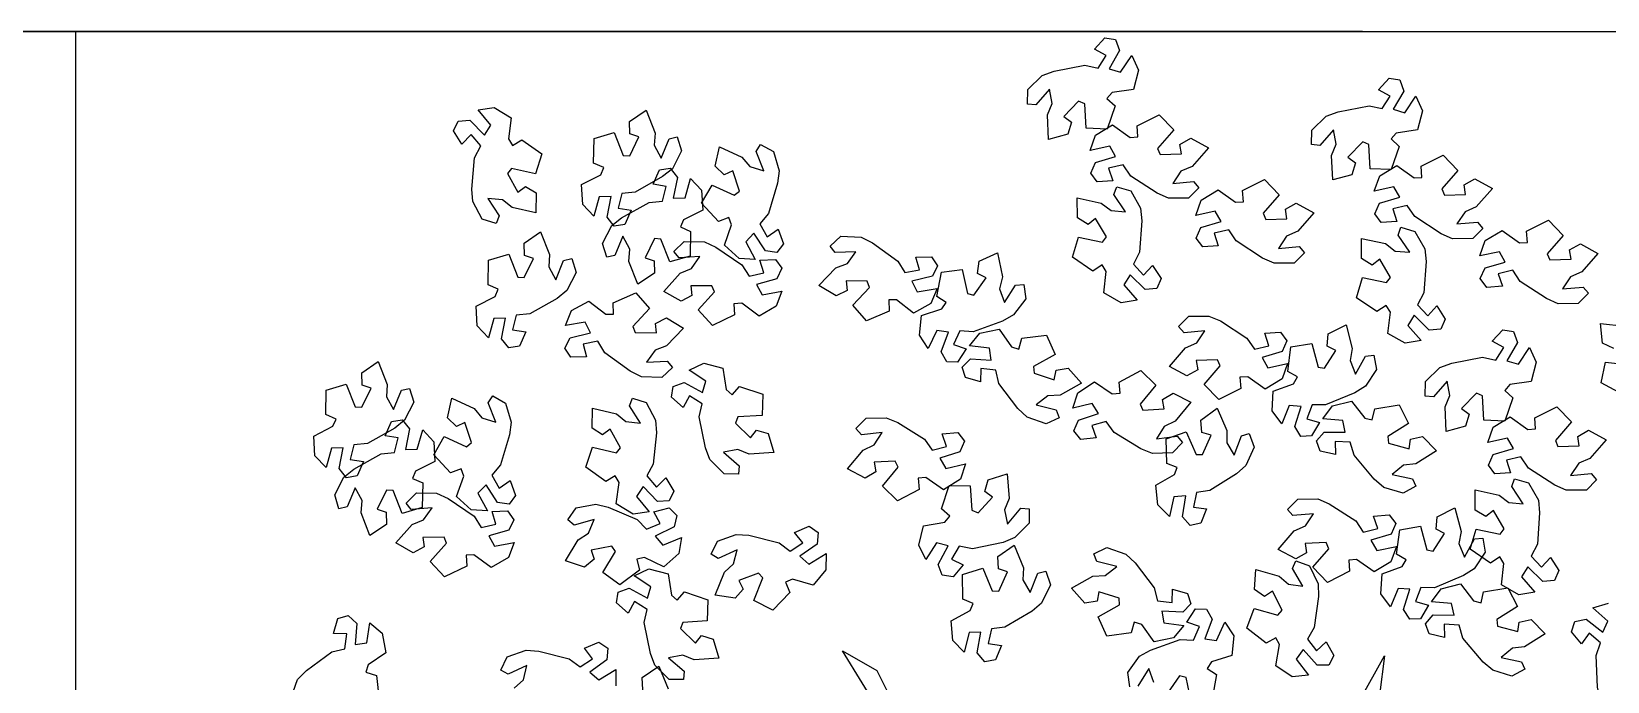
# Model space of a CAD drawing. Header units: millimetres. Extents: x 2004 to 9033, y -135 to 5682.
# Drawn here: x 6101.5 to 6346.5, y 4781.3 to 4882.3 of the extents above; entities that cross this region are included whole.
import ezdxf

# ---------------------------------------------------------------- set-up
doc = ezdxf.new("R2010")
doc.units = ezdxf.units.MM
doc.layers.add('alberi', color=74, linetype='Continuous')

msp = doc.modelspace()

# ---------------------------------------------------------------- linework, layer by layer
for p, q in [((5308.4, 4882.31), (7308.4, 4882.31)), ((6158.4, 4882.31), (5658.4, 4882.31)), ((6308.4, 4882.31), (5808.4, 4882.31)), ((6208.4, 4882.31), (6108.4, 4882.31)), ((6308.4, 4882.31), (6208.4, 4882.31)), ((6308.4, 4882.31), (6458.4, 4882.31))]:
    msp.add_line(p, q)
msp.add_lwpolyline([(6458.4, 4582.31), (6458.4, 4507.31), (6108.4, 4507.31), (6108.4, 4882.31)])
at = {"layer": 'alberi'}
for points in [[(6256.39, 4873.27), (6258.62, 4875.45), (6260.46, 4876.14), (6265.26, 4877.06), (6267.3, 4876.62), (6268.56, 4878.58), (6266.74, 4879.54), (6268.37, 4881.35), (6270.03, 4881.07), (6270.66, 4879.37), (6270.66, 4879.37), (6269.04, 4876.52), (6270.81, 4875.99), (6272.55, 4878.58), (6273.59, 4876.29), (6272.8, 4873.31), (6269.5, 4872.82), (6268.68, 4871.92), (6269.98, 4870.76), (6269.98, 4870.76), (6268.7, 4867.15), (6265.43, 4867.26), (6265.23, 4871.07), (6264.28, 4871.46), (6261.98, 4869.1), (6263.16, 4868.2), (6262.62, 4866.36), (6259.62, 4865.53), (6259.42, 4869.34), (6260.15, 4871.1), (6259.74, 4873.34), (6257.63, 4870.9), (6256.35, 4871.02)], [(6300.56, 4866.97), (6302.79, 4869.15), (6304.63, 4869.84), (6309.43, 4870.76), (6311.47, 4870.32), (6312.73, 4872.28), (6310.91, 4873.23), (6312.54, 4875.04), (6314.2, 4874.77), (6314.82, 4873.06), (6314.82, 4873.06), (6313.2, 4870.22), (6314.98, 4869.69), (6316.72, 4872.28), (6317.76, 4869.99), (6316.97, 4867.01), (6313.66, 4866.51), (6312.85, 4865.61), (6314.14, 4864.45), (6314.14, 4864.45), (6312.87, 4860.84), (6309.6, 4860.96), (6309.4, 4864.76), (6308.45, 4865.15), (6306.15, 4862.8), (6307.33, 4861.9), (6306.78, 4860.05), (6303.78, 4859.23), (6303.59, 4863.03), (6304.32, 4864.8), (6303.91, 4867.03), (6301.8, 4864.6), (6300.51, 4864.72)], [(6171.57, 4853.13), (6170.09, 4855.87), (6169.93, 4857.82), (6170.37, 4862.69), (6171.36, 4864.53), (6169.82, 4866.28), (6168.4, 4864.8), (6167.11, 4866.86), (6167.83, 4868.38), (6169.64, 4868.51), (6169.64, 4868.51), (6171.93, 4866.18), (6172.92, 4867.74), (6170.91, 4870.12), (6173.4, 4870.49), (6176.05, 4868.91), (6175.62, 4865.6), (6176.26, 4864.57), (6177.73, 4865.49), (6177.73, 4865.49), (6180.85, 4863.28), (6179.84, 4860.16), (6176.13, 4861.01), (6175.49, 4860.21), (6177.12, 4857.35), (6178.31, 4858.24), (6179.93, 4857.21), (6179.9, 4854.1), (6176.19, 4854.95), (6174.69, 4856.14), (6172.43, 4856.36), (6174.19, 4853.66), (6173.73, 4852.46)], [(6202.55, 4863.76), (6201.13, 4860.98), (6199.61, 4859.75), (6195.35, 4857.35), (6193.27, 4857.13), (6192.7, 4854.87), (6194.73, 4854.54), (6193.75, 4852.3), (6192.09, 4852.04), (6190.96, 4853.46), (6190.96, 4853.46), (6191.59, 4856.67), (6189.74, 4856.61), (6188.91, 4853.6), (6187.2, 4855.44), (6187, 4858.52), (6189.98, 4860.04), (6190.47, 4861.15), (6188.87, 4861.84), (6188.87, 4861.84), (6188.94, 4865.67), (6192.08, 4866.59), (6193.47, 4863.05), (6194.5, 4862.98), (6195.93, 4865.94), (6194.53, 4866.42), (6194.46, 4868.34), (6197.05, 4870.08), (6198.44, 4866.53), (6198.3, 4864.63), (6199.4, 4862.64), (6200.63, 4865.61), (6201.88, 4865.91)], [(6281.39, 4856.41), (6278.27, 4856.39), (6276.47, 4857.17), (6272.38, 4859.84), (6271.22, 4861.58), (6268.95, 4861.05), (6269.59, 4859.09), (6267.16, 4858.93), (6266.16, 4860.28), (6266.9, 4861.94), (6266.9, 4861.94), (6270.03, 4862.86), (6269.13, 4864.47), (6266.08, 4863.81), (6266.92, 4866.19), (6269.56, 4867.78), (6272.28, 4865.84), (6273.49, 4865.92), (6273.36, 4867.66), (6273.36, 4867.66), (6276.79, 4869.37), (6279.06, 4867.01), (6276.57, 4864.14), (6276.97, 4863.2), (6280.27, 4863.29), (6280.04, 4864.76), (6281.72, 4865.71), (6284.45, 4864.22), (6281.95, 4861.34), (6280.19, 4860.58), (6278.94, 4858.69), (6282.15, 4858.98), (6282.99, 4858)], [(6216.82, 4863.65), (6217.71, 4860.66), (6217.47, 4858.71), (6216.05, 4854.03), (6214.71, 4852.43), (6215.86, 4850.41), (6217.55, 4851.57), (6218.39, 4849.29), (6217.38, 4847.95), (6215.58, 4848.19), (6215.58, 4848.19), (6213.81, 4850.94), (6212.52, 4849.62), (6214, 4846.88), (6211.49, 4847.02), (6209.22, 4849.1), (6210.32, 4852.26), (6209.9, 4853.4), (6208.27, 4852.79), (6208.27, 4852.79), (6205.67, 4855.6), (6207.29, 4858.44), (6210.75, 4856.85), (6211.54, 4857.51), (6210.53, 4860.64), (6209.18, 4860.02), (6207.8, 4861.36), (6208.47, 4864.39), (6211.93, 4862.8), (6213.15, 4861.33), (6215.32, 4860.65), (6214.14, 4863.66), (6214.84, 4864.74)], [(6325.55, 4850.11), (6322.43, 4850.09), (6320.64, 4850.87), (6316.54, 4853.54), (6315.38, 4855.28), (6313.12, 4854.74), (6313.76, 4852.79), (6311.33, 4852.62), (6310.33, 4853.97), (6311.06, 4855.63), (6311.06, 4855.63), (6314.2, 4856.55), (6313.29, 4858.17), (6310.25, 4857.51), (6311.09, 4859.89), (6313.73, 4861.48), (6316.45, 4859.54), (6317.66, 4859.62), (6317.53, 4861.35), (6317.53, 4861.35), (6320.96, 4863.06), (6323.23, 4860.71), (6320.73, 4857.83), (6321.14, 4856.89), (6324.43, 4856.99), (6324.21, 4858.45), (6325.88, 4859.4), (6328.61, 4857.91), (6326.11, 4855.04), (6324.36, 4854.28), (6323.1, 4852.39), (6326.31, 4852.67), (6327.15, 4851.7)], [(6190.27, 4849.36), (6191.7, 4852.13), (6193.23, 4853.36), (6197.5, 4855.74), (6199.57, 4855.96), (6200.15, 4858.22), (6198.12, 4858.56), (6199.11, 4860.78), (6200.77, 4861.05), (6201.9, 4859.62), (6201.9, 4859.62), (6201.25, 4856.42), (6203.1, 4856.47), (6203.94, 4859.47), (6205.65, 4857.62), (6205.84, 4854.54), (6202.85, 4853.04), (6202.36, 4851.93), (6203.95, 4851.24), (6203.95, 4851.24), (6203.88, 4847.41), (6200.73, 4846.49), (6199.35, 4850.04), (6198.33, 4850.11), (6196.88, 4847.15), (6198.28, 4846.67), (6198.34, 4844.75), (6195.75, 4843.03), (6194.37, 4846.57), (6194.51, 4848.48), (6193.42, 4850.47), (6192.18, 4847.5), (6190.93, 4847.21)], [(6297.79, 4846.32), (6294.67, 4846.3), (6292.87, 4847.08), (6288.78, 4849.76), (6287.62, 4851.5), (6285.35, 4850.96), (6286, 4849.01), (6283.57, 4848.84), (6282.56, 4850.19), (6283.3, 4851.85), (6283.3, 4851.85), (6286.44, 4852.77), (6285.53, 4854.38), (6282.48, 4853.73), (6283.32, 4856.1), (6285.96, 4857.7), (6288.68, 4855.76), (6289.9, 4855.84), (6289.77, 4857.57), (6289.77, 4857.57), (6293.19, 4859.28), (6295.47, 4856.93), (6292.97, 4854.05), (6293.38, 4853.11), (6296.67, 4853.21), (6296.45, 4854.67), (6298.12, 4855.62), (6300.85, 4854.13), (6298.35, 4851.26), (6296.6, 4850.49), (6295.34, 4848.6), (6298.55, 4848.89), (6299.39, 4847.91)], [(6272.39, 4857.55), (6273.92, 4854.83), (6274.12, 4852.88), (6273.77, 4848.01), (6272.82, 4846.15), (6274.39, 4844.43), (6275.78, 4845.94), (6277.11, 4843.9), (6276.42, 4842.36), (6274.61, 4842.2), (6274.61, 4842.2), (6272.28, 4844.5), (6271.31, 4842.92), (6273.37, 4840.57), (6270.88, 4840.15), (6268.21, 4841.68), (6268.58, 4845), (6267.92, 4846.02), (6266.47, 4845.07), (6266.47, 4845.07), (6263.31, 4847.23), (6264.26, 4850.36), (6267.99, 4849.58), (6268.61, 4850.39), (6266.92, 4853.22), (6265.75, 4852.32), (6264.11, 4853.32), (6264.08, 4856.43), (6267.81, 4855.64), (6269.33, 4854.48), (6271.59, 4854.3), (6269.78, 4856.96), (6270.22, 4858.17)], [(6316.56, 4851.24), (6318.09, 4848.53), (6318.29, 4846.58), (6317.94, 4841.7), (6316.99, 4839.84), (6318.56, 4838.12), (6319.95, 4839.64), (6321.28, 4837.59), (6320.59, 4836.06), (6318.78, 4835.9), (6318.78, 4835.9), (6316.45, 4838.19), (6315.48, 4836.61), (6317.54, 4834.27), (6315.05, 4833.85), (6312.37, 4835.38), (6312.75, 4838.7), (6312.09, 4839.72), (6310.63, 4838.77), (6310.63, 4838.77), (6307.47, 4840.93), (6308.43, 4844.06), (6312.15, 4843.28), (6312.77, 4844.09), (6311.09, 4846.92), (6309.92, 4846.01), (6308.28, 4847.01), (6308.25, 4850.12), (6311.98, 4849.34), (6313.49, 4848.17), (6315.76, 4847.99), (6313.95, 4850.66), (6314.39, 4851.87)], [(6341.96, 4840.02), (6338.84, 4840), (6337.04, 4840.78), (6332.95, 4843.45), (6331.79, 4845.19), (6329.52, 4844.65), (6330.16, 4842.7), (6327.74, 4842.54), (6326.73, 4843.89), (6327.47, 4845.55), (6327.47, 4845.55), (6330.61, 4846.47), (6329.7, 4848.08), (6326.65, 4847.42), (6327.49, 4849.8), (6330.13, 4851.39), (6332.85, 4849.45), (6334.06, 4849.53), (6333.94, 4851.27), (6333.94, 4851.27), (6337.36, 4852.98), (6339.64, 4850.62), (6337.14, 4847.75), (6337.55, 4846.81), (6340.84, 4846.9), (6340.62, 4848.37), (6342.29, 4849.32), (6345.02, 4847.82), (6342.52, 4844.95), (6340.77, 4844.19), (6339.51, 4842.3), (6342.72, 4842.58), (6343.56, 4841.61)], [(6186.15, 4844.84), (6184.72, 4842.07), (6183.2, 4840.83), (6178.94, 4838.44), (6176.86, 4838.21), (6176.29, 4835.95), (6178.32, 4835.62), (6177.35, 4833.39), (6175.68, 4833.13), (6174.55, 4834.54), (6174.55, 4834.54), (6175.19, 4837.75), (6173.34, 4837.69), (6172.51, 4834.69), (6170.79, 4836.53), (6170.6, 4839.61), (6173.58, 4841.12), (6174.06, 4842.24), (6172.47, 4842.92), (6172.47, 4842.92), (6172.53, 4846.75), (6175.67, 4847.68), (6177.07, 4844.14), (6178.09, 4844.07), (6179.53, 4847.03), (6178.12, 4847.51), (6178.06, 4849.43), (6180.64, 4851.16), (6182.03, 4847.62), (6181.9, 4845.71), (6182.99, 4843.72), (6184.22, 4846.7), (6185.48, 4847)], [(6202.98, 4849.66), (6206.1, 4849.62), (6207.89, 4848.81), (6211.93, 4846.06), (6213.06, 4844.3), (6215.33, 4844.79), (6214.72, 4846.76), (6217.16, 4846.88), (6218.14, 4845.51), (6217.37, 4843.86), (6217.37, 4843.86), (6214.21, 4843), (6215.09, 4841.37), (6218.15, 4841.97), (6217.27, 4839.61), (6214.6, 4838.07), (6211.91, 4840.06), (6210.7, 4840), (6210.8, 4838.26), (6210.8, 4838.26), (6207.34, 4836.62), (6205.11, 4839.02), (6207.66, 4841.84), (6207.27, 4842.79), (6203.98, 4842.76), (6204.17, 4841.29), (6202.48, 4840.37), (6199.78, 4841.91), (6202.33, 4844.74), (6204.1, 4845.47), (6205.39, 4847.33), (6202.18, 4847.11), (6201.35, 4848.1)], [(6227.33, 4850.47), (6230.45, 4850.34), (6232.21, 4849.48), (6236.17, 4846.62), (6237.25, 4844.83), (6239.54, 4845.26), (6238.99, 4847.24), (6241.42, 4847.29), (6242.36, 4845.89), (6241.55, 4844.27), (6241.55, 4844.27), (6238.37, 4843.5), (6239.2, 4841.85), (6242.28, 4842.36), (6241.32, 4840.02), (6238.61, 4838.55), (6235.99, 4840.62), (6234.77, 4840.6), (6234.82, 4838.86), (6234.82, 4838.86), (6231.32, 4837.31), (6229.16, 4839.77), (6231.79, 4842.53), (6231.42, 4843.48), (6228.13, 4843.54), (6228.28, 4842.07), (6226.57, 4841.2), (6223.91, 4842.82), (6226.54, 4845.57), (6228.33, 4846.25), (6229.67, 4848.08), (6226.45, 4847.94), (6225.66, 4848.96)], [(6256.05, 4840.75), (6254.18, 4838.25), (6252.47, 4837.28), (6247.87, 4835.63), (6245.79, 4835.76), (6244.85, 4833.63), (6246.79, 4832.96), (6245.46, 4830.92), (6243.77, 4830.94), (6242.9, 4832.53), (6242.9, 4832.53), (6244.06, 4835.59), (6242.22, 4835.84), (6240.91, 4833.01), (6239.52, 4835.11), (6239.84, 4838.18), (6243.03, 4839.18), (6243.7, 4840.19), (6242.24, 4841.14), (6242.24, 4841.14), (6242.94, 4844.9), (6246.19, 4845.29), (6246.98, 4841.56), (6247.97, 4841.32), (6249.89, 4844.01), (6248.58, 4844.71), (6248.84, 4846.62), (6251.67, 4847.9), (6252.45, 4844.17), (6252, 4842.31), (6252.75, 4840.17), (6254.46, 4842.9), (6255.75, 4842.98)], [(6199.46, 4828.54), (6196.34, 4828.65), (6194.58, 4829.51), (6190.6, 4832.36), (6189.52, 4834.15), (6187.23, 4833.71), (6187.79, 4831.73), (6185.36, 4831.67), (6184.41, 4833.06), (6185.22, 4834.69), (6185.22, 4834.69), (6188.39, 4835.47), (6187.56, 4837.12), (6184.48, 4836.6), (6185.43, 4838.93), (6188.13, 4840.41), (6190.77, 4838.36), (6191.98, 4838.39), (6191.93, 4840.12), (6191.93, 4840.12), (6195.42, 4841.68), (6197.59, 4839.23), (6194.97, 4836.47), (6195.34, 4835.51), (6198.63, 4835.46), (6198.48, 4836.94), (6200.19, 4837.81), (6202.85, 4836.2), (6200.23, 4833.44), (6198.44, 4832.76), (6197.11, 4830.92), (6200.32, 4831.07), (6201.12, 4830.06)], [(6281.43, 4838.05), (6284.55, 4838.08), (6286.35, 4837.31), (6290.45, 4834.65), (6291.62, 4832.92), (6293.88, 4833.46), (6293.23, 4835.41), (6295.66, 4835.59), (6296.67, 4834.24), (6295.94, 4832.58), (6295.94, 4832.58), (6292.8, 4831.65), (6293.72, 4830.04), (6296.76, 4830.7), (6295.93, 4828.32), (6293.29, 4826.72), (6290.57, 4828.65), (6289.36, 4828.57), (6289.49, 4826.83), (6289.49, 4826.83), (6286.07, 4825.11), (6283.79, 4827.46), (6286.28, 4830.34), (6285.86, 4831.28), (6282.57, 4831.18), (6282.8, 4829.71), (6281.13, 4828.76), (6278.4, 4830.24), (6280.89, 4833.12), (6282.64, 4833.89), (6283.89, 4835.78), (6280.68, 4835.49), (6279.83, 4836.46)], [(6310.6, 4829.79), (6308.86, 4827.2), (6307.2, 4826.15), (6302.69, 4824.27), (6300.6, 4824.29), (6299.77, 4822.11), (6301.74, 4821.54), (6300.51, 4819.44), (6298.83, 4819.37), (6297.88, 4820.92), (6297.88, 4820.92), (6298.88, 4824.03), (6297.04, 4824.19), (6295.86, 4821.3), (6294.37, 4823.33), (6294.54, 4826.41), (6297.68, 4827.56), (6298.29, 4828.61), (6296.79, 4829.48), (6296.79, 4829.48), (6297.3, 4833.28), (6300.53, 4833.83), (6301.5, 4830.15), (6302.5, 4829.96), (6304.28, 4832.73), (6302.94, 4833.37), (6303.1, 4835.29), (6305.87, 4836.71), (6306.83, 4833.02), (6306.48, 4831.15), (6307.33, 4829.04), (6308.9, 4831.86), (6310.18, 4832)], [(6259.21, 4821.33), (6256.27, 4822.36), (6254.84, 4823.71), (6251.89, 4827.61), (6251.39, 4829.64), (6249.08, 4829.9), (6249.02, 4827.84), (6246.68, 4828.51), (6246.19, 4830.12), (6247.45, 4831.43), (6247.45, 4831.43), (6250.71, 4831.23), (6250.4, 4833.06), (6247.31, 4833.47), (6248.91, 4835.42), (6251.93, 4836.03), (6253.83, 4833.28), (6255, 4832.95), (6255.47, 4834.62), (6255.47, 4834.62), (6259.27, 4835.08), (6260.61, 4832.09), (6257.29, 4830.23), (6257.36, 4829.21), (6260.49, 4828.18), (6260.77, 4829.64), (6262.67, 4829.96), (6264.73, 4827.64), (6261.41, 4825.78), (6259.5, 4825.66), (6257.68, 4824.3), (6260.79, 4823.49), (6261.26, 4822.28)], [(6318.23, 4827.88), (6320.46, 4830.06), (6322.29, 4830.75), (6327.09, 4831.67), (6329.14, 4831.23), (6330.4, 4833.19), (6328.57, 4834.15), (6330.21, 4835.95), (6331.87, 4835.68), (6332.49, 4833.97), (6332.49, 4833.97), (6330.87, 4831.13), (6332.65, 4830.6), (6334.38, 4833.19), (6335.43, 4830.9), (6334.64, 4827.92), (6331.33, 4827.43), (6330.52, 4826.52), (6331.81, 4825.37), (6331.81, 4825.37), (6330.54, 4821.76), (6327.26, 4821.87), (6327.06, 4825.68), (6326.12, 4826.07), (6323.82, 4823.71), (6324.99, 4822.81), (6324.45, 4820.97), (6321.45, 4820.14), (6321.25, 4823.95), (6321.98, 4825.71), (6321.58, 4827.95), (6319.46, 4825.51), (6318.18, 4825.63)], [(6160.91, 4824.67), (6159.49, 4821.89), (6157.96, 4820.66), (6153.7, 4818.26), (6151.62, 4818.04), (6151.05, 4815.78), (6153.08, 4815.45), (6152.11, 4813.22), (6150.45, 4812.95), (6149.31, 4814.37), (6149.31, 4814.37), (6149.95, 4817.58), (6148.1, 4817.52), (6147.27, 4814.51), (6145.55, 4816.36), (6145.36, 4819.43), (6148.34, 4820.95), (6148.83, 4822.06), (6147.23, 4822.75), (6147.23, 4822.75), (6147.29, 4826.58), (6150.43, 4827.51), (6151.83, 4823.96), (6152.85, 4823.89), (6154.29, 4826.86), (6152.89, 4827.34), (6152.82, 4829.26), (6155.4, 4830.99), (6156.79, 4827.45), (6156.66, 4825.54), (6157.76, 4823.55), (6158.99, 4826.53), (6160.24, 4826.82)], [(6209.17, 4813.55), (6206.97, 4815.76), (6206.26, 4817.59), (6205.3, 4822.39), (6205.73, 4824.43), (6203.76, 4825.67), (6202.82, 4823.85), (6201, 4825.46), (6201.26, 4827.13), (6202.96, 4827.76), (6202.96, 4827.76), (6205.81, 4826.17), (6206.33, 4827.95), (6203.72, 4829.66), (6206.01, 4830.73), (6208.99, 4829.96), (6209.51, 4826.66), (6210.42, 4825.85), (6211.57, 4827.15), (6211.57, 4827.15), (6215.19, 4825.91), (6215.1, 4822.64), (6211.3, 4822.4), (6210.92, 4821.45), (6213.29, 4819.17), (6214.18, 4820.36), (6216.03, 4819.83), (6216.88, 4816.84), (6213.08, 4816.61), (6211.3, 4817.32), (6209.07, 4816.9), (6211.53, 4814.81), (6211.42, 4813.52)], [(6278.89, 4816.79), (6275.77, 4816.69), (6273.96, 4817.41), (6269.79, 4819.97), (6268.58, 4821.68), (6266.33, 4821.08), (6267.03, 4819.14), (6264.6, 4818.91), (6263.56, 4820.23), (6264.25, 4821.91), (6264.25, 4821.91), (6267.36, 4822.92), (6266.41, 4824.5), (6263.38, 4823.76), (6264.15, 4826.16), (6266.75, 4827.83), (6269.52, 4825.96), (6270.73, 4826.08), (6270.56, 4827.81), (6270.56, 4827.81), (6273.93, 4829.62), (6276.27, 4827.32), (6273.85, 4824.38), (6274.29, 4823.45), (6277.58, 4823.64), (6277.31, 4825.1), (6278.96, 4826.09), (6281.73, 4824.68), (6279.31, 4821.74), (6277.58, 4820.93), (6276.38, 4819), (6279.58, 4819.38), (6280.45, 4818.43)], [(6175.17, 4824.56), (6176.07, 4821.57), (6175.82, 4819.63), (6174.41, 4814.95), (6173.06, 4813.35), (6174.21, 4811.32), (6175.91, 4812.49), (6176.75, 4810.2), (6175.73, 4808.86), (6173.93, 4809.1), (6173.93, 4809.1), (6172.17, 4811.86), (6170.88, 4810.53), (6172.36, 4807.79), (6169.85, 4807.93), (6167.57, 4810.02), (6168.68, 4813.17), (6168.26, 4814.31), (6166.63, 4813.7), (6166.63, 4813.7), (6164.03, 4816.51), (6165.65, 4819.36), (6169.11, 4817.76), (6169.9, 4818.42), (6168.88, 4821.55), (6167.54, 4820.93), (6166.16, 4822.27), (6166.82, 4825.31), (6170.28, 4823.71), (6171.51, 4822.24), (6173.67, 4821.57), (6172.5, 4824.57), (6173.2, 4825.65)], [(6197.06, 4824.64), (6198.51, 4821.88), (6198.64, 4819.92), (6198.15, 4815.06), (6197.14, 4813.23), (6198.66, 4811.46), (6200.1, 4812.93), (6201.37, 4810.85), (6200.63, 4809.34), (6198.82, 4809.23), (6198.82, 4809.23), (6196.56, 4811.59), (6195.54, 4810.05), (6197.52, 4807.64), (6195.03, 4807.29), (6192.4, 4808.91), (6192.87, 4812.21), (6192.24, 4813.25), (6190.76, 4812.34), (6190.76, 4812.34), (6187.67, 4814.6), (6188.71, 4817.7), (6192.42, 4816.8), (6193.06, 4817.6), (6191.46, 4820.48), (6190.26, 4819.61), (6188.65, 4820.66), (6188.72, 4823.77), (6192.42, 4822.87), (6193.9, 4821.66), (6196.16, 4821.41), (6194.43, 4824.13), (6194.91, 4825.33)], [(6314.73, 4810.55), (6311.74, 4811.44), (6310.25, 4812.71), (6307.11, 4816.45), (6306.5, 4818.45), (6304.18, 4818.6), (6304.23, 4816.54), (6301.85, 4817.09), (6301.29, 4818.68), (6302.47, 4820.05), (6302.47, 4820.05), (6305.74, 4820.02), (6305.34, 4821.82), (6302.24, 4822.08), (6303.73, 4824.11), (6306.72, 4824.87), (6308.76, 4822.22), (6309.94, 4821.95), (6310.32, 4823.64), (6310.32, 4823.64), (6314.1, 4824.28), (6315.59, 4821.37), (6312.36, 4819.34), (6312.48, 4818.33), (6315.66, 4817.46), (6315.87, 4818.93), (6317.75, 4819.35), (6319.93, 4817.13), (6316.7, 4815.11), (6314.8, 4814.89), (6313.05, 4813.44), (6316.2, 4812.78), (6316.73, 4811.61)], [(6231.23, 4822.2), (6234.35, 4822.28), (6236.16, 4821.54), (6240.31, 4818.95), (6241.51, 4817.24), (6243.76, 4817.82), (6243.08, 4819.76), (6245.5, 4819.98), (6246.54, 4818.65), (6245.83, 4816.97), (6245.83, 4816.97), (6242.71, 4815.99), (6243.66, 4814.39), (6246.69, 4815.11), (6245.9, 4812.72), (6243.29, 4811.07), (6240.53, 4812.96), (6239.32, 4812.85), (6239.49, 4811.12), (6239.49, 4811.12), (6236.1, 4809.34), (6233.77, 4811.65), (6236.21, 4814.57), (6235.78, 4815.5), (6232.49, 4815.34), (6232.75, 4813.88), (6231.09, 4812.9), (6228.33, 4814.33), (6230.77, 4817.25), (6232.51, 4818.05), (6233.73, 4819.97), (6230.53, 4819.62), (6229.66, 4820.58)], [(6291.58, 4817.68), (6290.28, 4814.85), (6288.81, 4813.55), (6284.66, 4810.97), (6282.59, 4810.65), (6282.12, 4808.37), (6284.16, 4808.13), (6283.28, 4805.86), (6281.63, 4805.52), (6280.44, 4806.89), (6280.44, 4806.89), (6280.94, 4810.12), (6279.09, 4809.98), (6278.39, 4806.94), (6276.6, 4808.71), (6276.27, 4811.78), (6279.18, 4813.42), (6279.62, 4814.55), (6278, 4815.17), (6278, 4815.17), (6277.9, 4819), (6280.99, 4820.06), (6282.54, 4816.58), (6283.56, 4816.56), (6284.87, 4819.58), (6283.45, 4820), (6283.3, 4821.91), (6285.8, 4823.76), (6287.35, 4820.28), (6287.3, 4818.36), (6288.48, 4816.43), (6289.58, 4819.45), (6290.82, 4819.8)], [(6343.22, 4811.02), (6340.1, 4811), (6338.3, 4811.78), (6334.21, 4814.45), (6333.05, 4816.19), (6330.78, 4815.65), (6331.43, 4813.7), (6329, 4813.54), (6327.99, 4814.89), (6328.73, 4816.55), (6328.73, 4816.55), (6331.87, 4817.47), (6330.96, 4819.08), (6327.91, 4818.42), (6328.75, 4820.8), (6331.39, 4822.39), (6334.11, 4820.45), (6335.33, 4820.53), (6335.2, 4822.27), (6335.2, 4822.27), (6338.62, 4823.98), (6340.9, 4821.62), (6338.4, 4818.75), (6338.81, 4817.81), (6342.1, 4817.9), (6341.88, 4819.37), (6343.55, 4820.32), (6346.28, 4818.82), (6343.78, 4815.95), (6342.03, 4815.19), (6340.77, 4813.3), (6343.98, 4813.58), (6344.82, 4812.61)], [(6148.62, 4810.28), (6150.06, 4813.05), (6151.58, 4814.28), (6155.85, 4816.66), (6157.93, 4816.88), (6158.51, 4819.13), (6156.48, 4819.47), (6157.46, 4821.7), (6159.13, 4821.96), (6160.25, 4820.53), (6160.25, 4820.53), (6159.61, 4817.33), (6161.46, 4817.38), (6162.3, 4820.39), (6164.01, 4818.54), (6164.19, 4815.46), (6161.21, 4813.95), (6160.72, 4812.84), (6162.31, 4812.15), (6162.31, 4812.15), (6162.23, 4808.32), (6159.09, 4807.4), (6157.7, 4810.95), (6156.68, 4811.03), (6155.24, 4808.07), (6156.64, 4807.58), (6156.7, 4805.66), (6154.11, 4803.94), (6152.73, 4807.49), (6152.87, 4809.39), (6151.78, 4811.39), (6150.54, 4808.41), (6149.29, 4808.12)], [(6256.57, 4805.86), (6254.38, 4803.63), (6252.56, 4802.9), (6247.78, 4801.88), (6245.73, 4802.29), (6244.51, 4800.3), (6246.35, 4799.38), (6244.76, 4797.54), (6243.09, 4797.78), (6242.44, 4799.47), (6242.44, 4799.47), (6243.99, 4802.35), (6242.21, 4802.84), (6240.53, 4800.21), (6239.43, 4802.48), (6240.16, 4805.48), (6243.46, 4806.04), (6244.25, 4806.96), (6242.94, 4808.09), (6242.94, 4808.09), (6244.13, 4811.73), (6247.41, 4811.68), (6247.69, 4807.88), (6248.64, 4807.51), (6250.9, 4809.91), (6249.7, 4810.79), (6250.2, 4812.64), (6253.19, 4813.53), (6253.46, 4809.73), (6252.77, 4807.95), (6253.22, 4805.72), (6255.28, 4808.2), (6256.57, 4808.11)], [(6334.22, 4812.16), (6335.76, 4809.44), (6335.95, 4807.49), (6335.61, 4802.62), (6334.65, 4800.76), (6336.23, 4799.04), (6337.62, 4800.55), (6338.94, 4798.51), (6338.25, 4796.97), (6336.45, 4796.81), (6336.45, 4796.81), (6334.11, 4799.1), (6333.15, 4797.53), (6335.2, 4795.18), (6332.72, 4794.76), (6330.04, 4796.29), (6330.41, 4799.61), (6329.75, 4800.63), (6328.3, 4799.68), (6328.3, 4799.68), (6325.14, 4801.84), (6326.09, 4804.97), (6329.82, 4804.19), (6330.44, 4805), (6328.76, 4807.83), (6327.58, 4806.92), (6325.94, 4807.92), (6325.92, 4811.04), (6329.64, 4810.25), (6331.16, 4809.09), (6333.42, 4808.91), (6331.62, 4811.57), (6332.06, 4812.78)], [(6161.34, 4810.57), (6164.46, 4810.53), (6166.24, 4809.72), (6170.28, 4806.97), (6171.41, 4805.21), (6173.69, 4805.71), (6173.08, 4807.67), (6175.51, 4807.79), (6176.49, 4806.42), (6175.72, 4804.78), (6175.72, 4804.78), (6172.57, 4803.92), (6173.45, 4802.29), (6176.51, 4802.88), (6175.62, 4800.53), (6172.95, 4798.98), (6170.27, 4800.97), (6169.06, 4800.91), (6169.15, 4799.18), (6169.15, 4799.18), (6165.7, 4797.53), (6163.47, 4799.93), (6166.02, 4802.76), (6165.63, 4803.7), (6162.33, 4803.67), (6162.53, 4802.2), (6160.84, 4801.28), (6158.14, 4802.82), (6160.69, 4805.65), (6162.45, 4806.38), (6163.75, 4808.25), (6160.53, 4808.02), (6159.71, 4809.01)], [(6186.17, 4808.25), (6189.24, 4808.81), (6191.15, 4808.36), (6195.64, 4806.44), (6197.09, 4804.93), (6199.23, 4805.85), (6198.25, 4807.66), (6200.62, 4808.25), (6201.84, 4807.09), (6201.41, 4805.33), (6201.41, 4805.33), (6198.47, 4803.88), (6199.65, 4802.45), (6202.54, 4803.63), (6202.12, 4801.14), (6199.8, 4799.11), (6196.78, 4800.55), (6195.61, 4800.26), (6196.03, 4798.57), (6196.03, 4798.57), (6192.96, 4796.29), (6190.31, 4798.21), (6192.27, 4801.48), (6191.7, 4802.33), (6188.48, 4801.67), (6188.95, 4800.26), (6187.47, 4799.04), (6184.52, 4800.03), (6186.48, 4803.29), (6188.07, 4804.35), (6188.98, 4806.43), (6185.87, 4805.59), (6184.88, 4806.41)], [(6298.34, 4809.62), (6301.46, 4809.65), (6303.26, 4808.88), (6307.36, 4806.22), (6308.53, 4804.49), (6310.8, 4805.03), (6310.15, 4806.98), (6312.57, 4807.16), (6313.58, 4805.81), (6312.85, 4804.15), (6312.85, 4804.15), (6309.72, 4803.22), (6310.63, 4801.61), (6313.68, 4802.27), (6312.84, 4799.89), (6310.21, 4798.29), (6307.48, 4800.22), (6306.27, 4800.14), (6306.4, 4798.4), (6306.4, 4798.4), (6302.98, 4796.68), (6300.7, 4799.03), (6303.19, 4801.91), (6302.78, 4802.85), (6299.49, 4802.74), (6299.71, 4801.28), (6298.04, 4800.32), (6295.31, 4801.81), (6297.8, 4804.69), (6299.55, 4805.46), (6300.8, 4807.35), (6297.59, 4807.05), (6296.75, 4808.03)], [(6327.51, 4801.35), (6325.77, 4798.76), (6324.12, 4797.72), (6319.6, 4795.84), (6317.51, 4795.86), (6316.68, 4793.68), (6318.66, 4793.11), (6317.43, 4791.01), (6315.75, 4790.94), (6314.79, 4792.48), (6314.79, 4792.48), (6315.8, 4795.6), (6313.95, 4795.75), (6312.78, 4792.87), (6311.29, 4794.9), (6311.45, 4797.98), (6314.59, 4799.13), (6315.2, 4800.18), (6313.7, 4801.05), (6313.7, 4801.05), (6314.21, 4804.85), (6317.44, 4805.4), (6318.41, 4801.72), (6319.42, 4801.53), (6321.19, 4804.3), (6319.86, 4804.94), (6320.01, 4806.86), (6322.78, 4808.28), (6323.75, 4804.59), (6323.39, 4802.71), (6324.25, 4800.61), (6325.82, 4803.42), (6327.1, 4803.57)], [(6208.12, 4803.08), (6211.05, 4804.13), (6213.01, 4803.99), (6217.75, 4802.81), (6219.42, 4801.55), (6221.39, 4802.81), (6220.13, 4804.44), (6222.37, 4805.4), (6223.77, 4804.45), (6223.62, 4802.64), (6223.62, 4802.64), (6220.96, 4800.74), (6222.35, 4799.52), (6225.01, 4801.14), (6225, 4798.62), (6223.03, 4796.24), (6219.82, 4797.18), (6218.7, 4796.7), (6219.4, 4795.11), (6219.4, 4795.11), (6216.73, 4792.37), (6213.8, 4793.84), (6215.21, 4797.38), (6214.52, 4798.13), (6211.44, 4796.96), (6212.13, 4795.64), (6210.87, 4794.2), (6207.8, 4794.71), (6209.21, 4798.24), (6210.62, 4799.54), (6211.18, 4801.74), (6208.24, 4800.41), (6207.13, 4801.06)], [(6259.9, 4796.28), (6258.53, 4793.47), (6257.04, 4792.2), (6252.83, 4789.72), (6250.76, 4789.45), (6250.23, 4787.18), (6252.27, 4786.89), (6251.34, 4784.64), (6249.68, 4784.34), (6248.52, 4785.73), (6248.52, 4785.73), (6249.09, 4788.96), (6247.24, 4788.86), (6246.48, 4785.83), (6244.72, 4787.64), (6244.46, 4790.71), (6247.41, 4792.29), (6247.87, 4793.41), (6246.26, 4794.07), (6246.26, 4794.07), (6246.25, 4797.9), (6249.37, 4798.89), (6250.84, 4795.38), (6251.86, 4795.33), (6253.23, 4798.32), (6251.82, 4798.77), (6251.71, 4800.69), (6254.26, 4802.48), (6255.72, 4798.96), (6255.63, 4797.05), (6256.77, 4795.09), (6257.93, 4798.09), (6259.18, 4798.41)], [(6268.67, 4802.09), (6271.62, 4801.06), (6273.05, 4799.73), (6276.01, 4795.84), (6276.52, 4793.81), (6278.84, 4793.56), (6278.89, 4795.61), (6281.23, 4794.95), (6281.73, 4793.34), (6280.48, 4792.03), (6280.48, 4792.03), (6277.21, 4792.21), (6277.53, 4790.39), (6280.62, 4789.99), (6279.03, 4788.03), (6276.01, 4787.41), (6274.1, 4790.15), (6272.93, 4790.48), (6272.47, 4788.81), (6272.47, 4788.81), (6268.66, 4788.34), (6267.31, 4791.32), (6270.63, 4793.19), (6270.56, 4794.22), (6267.42, 4795.23), (6267.14, 4793.77), (6265.25, 4793.44), (6263.18, 4795.76), (6266.49, 4797.63), (6268.4, 4797.76), (6270.22, 4799.12), (6267.1, 4799.93), (6266.63, 4801.13)], [(6300.18, 4799.26), (6301.53, 4796.44), (6301.59, 4794.48), (6300.92, 4789.64), (6299.84, 4787.85), (6301.29, 4786.03), (6302.78, 4787.44), (6303.97, 4785.32), (6303.18, 4783.83), (6301.36, 4783.79), (6301.36, 4783.79), (6299.19, 4786.24), (6298.12, 4784.73), (6300.01, 4782.25), (6297.5, 4782), (6294.94, 4783.71), (6295.53, 4787), (6294.94, 4788.06), (6293.43, 4787.21), (6293.43, 4787.21), (6290.42, 4789.57), (6291.58, 4792.64), (6295.25, 4791.6), (6295.92, 4792.37), (6294.43, 4795.31), (6293.2, 4794.48), (6291.63, 4795.59), (6291.82, 4798.7), (6295.48, 4797.66), (6296.92, 4796.4), (6299.16, 4796.07), (6297.54, 4798.85), (6298.06, 4800.03)], [(6200.62, 4781.59), (6198.42, 4783.8), (6197.72, 4785.63), (6196.75, 4790.43), (6197.18, 4792.47), (6195.21, 4793.72), (6194.27, 4791.89), (6192.45, 4793.5), (6192.71, 4795.17), (6194.41, 4795.8), (6194.41, 4795.8), (6197.26, 4794.21), (6197.78, 4795.99), (6195.18, 4797.7), (6197.46, 4798.77), (6200.45, 4798), (6200.97, 4794.7), (6201.88, 4793.89), (6203.02, 4795.2), (6203.02, 4795.2), (6206.64, 4793.95), (6206.55, 4790.68), (6202.75, 4790.45), (6202.37, 4789.5), (6204.74, 4787.21), (6205.63, 4788.4), (6207.48, 4787.87), (6208.33, 4784.88), (6204.53, 4784.65), (6202.76, 4785.37), (6200.53, 4784.94), (6202.98, 4782.85), (6202.87, 4781.56)], [(6331.65, 4782.12), (6328.66, 4783.01), (6327.16, 4784.28), (6324.02, 4788.02), (6323.42, 4790.02), (6321.09, 4790.17), (6321.14, 4788.11), (6318.77, 4788.66), (6318.2, 4790.24), (6319.39, 4791.62), (6319.39, 4791.62), (6322.66, 4791.59), (6322.26, 4793.39), (6319.15, 4793.65), (6320.65, 4795.68), (6323.64, 4796.44), (6325.67, 4793.79), (6326.86, 4793.52), (6327.24, 4795.21), (6327.24, 4795.21), (6331.01, 4795.85), (6332.5, 4792.94), (6329.28, 4790.91), (6329.4, 4789.89), (6332.58, 4789.03), (6332.79, 4790.5), (6334.66, 4790.92), (6336.84, 4788.7), (6333.62, 4786.68), (6331.72, 4786.46), (6329.96, 4785.01), (6333.12, 4784.35), (6333.64, 4783.17)]]:
    msp.add_lwpolyline(points, close=True, dxfattribs=at)
for points in [[(6347.48, 4833.01), (6345.75, 4833.85), (6345.43, 4836.94), (6349.21, 4836.52)], [(6348.89, 4825.87), (6345.53, 4827.72), (6346.18, 4830.93), (6349.97, 4830.5)], [(6347.23, 4775.99), (6345.39, 4778.5), (6344.96, 4780.41), (6344.72, 4785.3), (6345.44, 4787.26), (6343.68, 4788.78), (6342.47, 4787.11), (6340.91, 4788.97), (6341.42, 4790.58), (6343.19, 4790.96), (6343.19, 4790.96), (6345.78, 4788.96), (6346.55, 4790.64), (6344.23, 4792.72), (6346.65, 4793.44)], [(6141.79, 4778.64), (6142.86, 4781.57), (6144.23, 4782.98), (6148.16, 4785.88), (6150.2, 4786.36), (6150.49, 4788.67), (6148.43, 4788.75), (6149.13, 4791.08), (6150.74, 4791.55), (6152.04, 4790.28), (6152.04, 4790.28), (6151.8, 4787.02), (6153.63, 4787.3), (6154.08, 4790.39), (6156.02, 4788.77), (6156.59, 4785.74), (6153.81, 4783.87), (6153.47, 4782.71), (6155.13, 4782.22), (6155.13, 4782.22), (6155.54, 4778.41)], [(6272.22, 4780.45), (6271.91, 4782.68), (6273.76, 4785.19), (6275.47, 4786.16), (6280.06, 4787.82), (6282.15, 4787.71), (6283.08, 4789.84), (6281.13, 4790.5), (6282.46, 4792.54), (6284.15, 4792.53), (6285.03, 4790.95), (6285.03, 4790.95), (6283.88, 4787.89), (6285.71, 4787.64), (6287.02, 4790.47), (6288.41, 4788.37), (6288.1, 4785.31), (6284.92, 4784.3), (6284.25, 4783.28), (6285.72, 4782.34), (6285.72, 4782.34), (6285.03, 4778.57)], [(6176.55, 4780.24), (6177.95, 4781.54), (6178.51, 4783.74), (6175.58, 4782.41), (6174.46, 4783.05), (6175.45, 4785.08), (6178.39, 4786.13), (6180.34, 4785.98), (6185.09, 4784.81), (6186.76, 4783.55), (6188.72, 4784.8), (6187.47, 4786.44), (6189.71, 4787.39), (6191.1, 4786.45), (6190.95, 4784.64), (6190.95, 4784.64), (6188.29, 4782.74), (6189.68, 4781.51), (6192.34, 4783.14), (6192.33, 4780.62)], [(6196.54, 4779.96), (6196.45, 4781.88), (6199.01, 4783.64), (6200.45, 4780.12)], [(6275.96, 4781.13), (6275.2, 4783.27), (6273.5, 4780.53)], [(6281.78, 4778.17), (6280.98, 4781.9), (6279.98, 4782.13), (6278.08, 4779.44)]]:
    msp.add_lwpolyline(points, dxfattribs=at)
at = {"layer": 'alberi', "color": 42}
for points in [[(6262.79, 4743.93), (6248.23, 4758.47), (6242.87, 4767.66), (6233.68, 4776.08), (6227.55, 4786.03), (6232.91, 4782.97), (6235.97, 4776.85), (6244.4, 4773.02), (6248.23, 4768.43), (6252.83, 4764.6), (6258.19, 4754.65), (6268.15, 4750.05), (6271.22, 4747.76)], [(6285.77, 4747.76), (6296.5, 4760.01), (6298.03, 4768.43), (6307.99, 4778.38), (6311.82, 4785.27), (6311.06, 4779.14), (6308.76, 4773.02), (6301.86, 4766.89), (6301.86, 4763.83), (6301.86, 4756.94), (6297.27, 4751.58), (6293.44, 4746.23), (6289.61, 4738.57)]]:
    msp.add_lwpolyline(points, dxfattribs=at)

doc.saveas('drawing.dxf')
